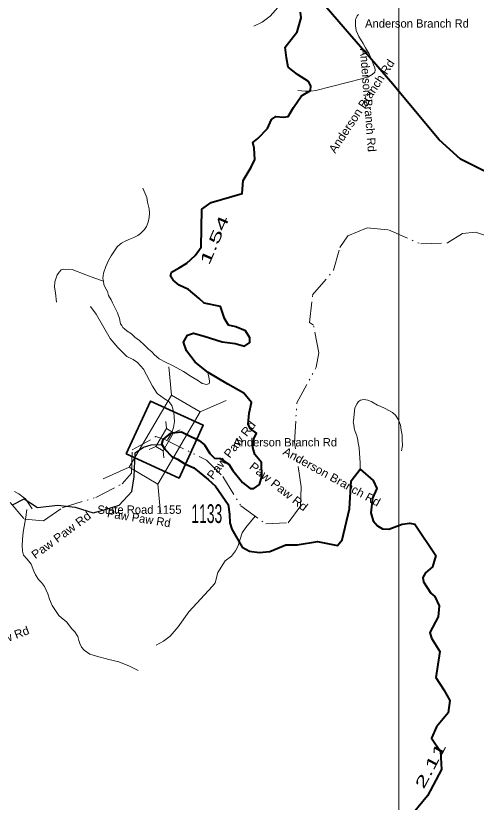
# Model space of a CAD drawing. Extents: x 251493 to 301650, y 220768 to 262908.
# Drawn here: x 270647 to 271748, y 233217 to 235099 of the extents above; entities that cross this region are included whole.
import ezdxf
from ezdxf.enums import TextEntityAlignment as Align

# ---------------------------------------------------------------- set-up
doc = ezdxf.new("R2010")
doc.units = 0
doc.header["$LTSCALE"] = 10
doc.linetypes.add('DASH_DOUBLE_DOT', pattern=[9.2, 5, -1.2, 0.3, -1.2, 0.3, -1.2])
doc.linetypes.add('LONG_DASHED', pattern=[7.5, 6, -1.5])
for name, color, linetype, lineweight in [('11', 7, 'Continuous', 40), ('31', 7, 'Continuous', 25), ('32', 7, 'Continuous', 25), ('35', 7, 'Continuous', 13), ('50', 7, 'Continuous', 13), ('56', 7, 'Continuous', 40), ('59', 7, 'DASH_DOUBLE_DOT', 13), ('62', 7, 'Continuous', 13), ('63', 7, 'Continuous', 13)]:
    doc.layers.add(name, color=color, linetype=linetype, lineweight=lineweight)
doc.layers.add('17', color=7, linetype='Continuous')
doc.layers.add('8', color=7, linetype='Continuous')

msp = doc.modelspace()

# ---------------------------------------------------------------- linework, layer by layer
at = {"layer": '31', "lineweight": 35}
msp.add_lwpolyline([(270911.12, 234050.97), (270969.11, 234177.26), (271095.5, 234119.23), (271037.51, 233992.94)], close=True, dxfattribs=at)
at = {"layer": '32', "lineweight": 40}
for points in [[(271055.84, 234097.51), (271086.06, 234082.87), (271098.73, 234072.14), (271111.4, 234051.66), (271122.12, 234040.93), (271135.77, 234039.96), (271156.23, 234025.95), (271166.43, 234010.88), (271189.25, 233982.69), (271207.22, 233967.63), (271215.96, 233967.63), (271229.95, 233977.36), (271235.39, 233996.79), (271234.42, 234030.32), (271218.39, 234049.76), (271213.61, 234066.41), (271216.54, 234086.89), (271222.39, 234100.55), (271207.77, 234111.28), (271202.89, 234122.01), (271204.84, 234148.34), (271210.69, 234173.7), (271192.17, 234196.14), (271154.16, 234217.6), (271107.38, 234245.88), (271076.19, 234270.27), (271055.72, 234297.58), (271047.92, 234318.06), (271057.67, 234334.64), (271072.29, 234339.52), (271097.63, 234332.69), (271140.51, 234319.04), (271171.7, 234315.14), (271194.12, 234308.31), (271206.79, 234317.09), (271206.79, 234328.79), (271196.07, 234345.37), (271173.65, 234355.13), (271156.11, 234359.03), (271146.36, 234374.64), (271136.61, 234403.3), (271097.62, 234411.1), (271085.93, 234422.81), (271060.07, 234444.14), (271037.73, 234454.83), (271023.65, 234466.5), (271017.34, 234475.73), (271019.28, 234485.94), (271038.22, 234495.66), (271056.19, 234507.32), (271076.18, 234525.22), (271090.18, 234545.23), (271091.77, 234636.42), (271114.19, 234652.02), (271188.26, 234673.48), (271191.15, 234705.35), (271209.67, 234736.56), (271218.44, 234755.09), (271217.47, 234782.4), (271213.57, 234796.06), (271226.24, 234805.81), (271248.66, 234829.22), (271258.4, 234850.68), (271269.12, 234858.48), (271287.64, 234856.53), (271298.36, 234858.48), (271311.03, 234879.94), (271330.47, 234907.88), (271351.92, 234920.56), (271352.89, 234931.29), (271347.04, 234942.02), (271320.73, 234958.6), (271298.31, 234976.16), (271294.41, 234998.59), (271291.49, 235023.95), (271319.75, 235061.02), (271329.48, 235093.85), (271327.53, 235107.5)], [(270996.78, 234073.43), (270999.85, 234085), (271017.82, 234100.55), (271028.55, 234102.38), (271043.56, 234103.46), (271055.84, 234097.51)], [(270996.78, 234073.43), (271003.74, 234062.4), (271020.25, 234044.9), (271033.85, 234038.1), (271051.33, 234027.41), (271072.75, 234017.18), (271107.18, 233989.5), (271124.66, 233973.46), (271155.26, 233929.72), (271158.17, 233906.88), (271159.14, 233885.74), (271163.51, 233870.67), (271188.77, 233827.42), (271205.77, 233817.7), (271229.08, 233814.79), (271254.33, 233817.22), (271292.49, 233833.29), (271319.93, 233833.29), (271368.94, 233841.14), (271415.98, 233831.33), (271427.74, 233845.06), (271445.38, 233919.6), (271449.3, 233986.29), (271470.93, 234014.22), (271501.52, 233986.83), (271510.75, 233967.63), (271500.26, 233945.1), (271496.34, 233909.79), (271501.52, 233890.84), (271512.02, 233878.41), (271523.86, 233871.4), (271539.46, 233870.56), (271570.82, 233882.33), (271589.42, 233885.01), (271601.56, 233882.58), (271651.18, 233807.79), (271643.34, 233780.33), (271626.33, 233766.19), (271620.01, 233755.01), (271621.78, 233745.02), (271639.42, 233717.56), (271648.67, 233709.33), (271659.35, 233686.97), (271657.06, 233660.68), (271637.46, 233623.41), (271641.38, 233609.68), (271660.98, 233578.29), (271651.18, 233515.52), (271670.78, 233486.1), (271684.5, 233460.6), (271680.58, 233431.17), (271653.14, 233397.83), (271641.38, 233370.37), (271662.94, 233338.98), (271664.9, 233295.83), (271631.58, 233233.06), (271582.68, 233173.43)]]:
    msp.add_lwpolyline(points, dxfattribs=at)
at = {"layer": '32'}
msp.add_lwpolyline([(270640.74, 233929.37), (270667.15, 233943.01), (270699.51, 233922.55), (270748.07, 233928.52), (270788.95, 233923.4), (270832.39, 233909.77), (270863.9, 233918.29), (270894.57, 233928.52), (270924.38, 233960.91), (270930.34, 233995.86), (270932.9, 234052.97), (270952.49, 234066.61), (270971.23, 234072.58), (270996.78, 234073.43)], dxfattribs=at)
at = {"layer": '35'}
for points in [[(271466.65, 235101.76), (271462.99, 235098.63), (271460.88, 235093.07), (271459.61, 235089.9), (271459.61, 235074.69), (271461.19, 235063.86), (271467.22, 235049.74), (271477.58, 235032.73), (271483.47, 235022.21), (271491.99, 235008.03), (271497.51, 234994.54)], [(271497.51, 234994.54), (271498.1, 234993.11), (271502.07, 234981.83), (271505.43, 234974.56), (271506.32, 234968.94), (271505.73, 234964.55), (271499.3, 234958.28), (271491.61, 234953.63), (271477.01, 234948.72), (271364.82, 234920.14), (271352.38, 234918.39), (271342.58, 234918.58), (271338.99, 234919.05), (271321.32, 234920.6)], [(270856.73, 234463.73), (270855.57, 234470.55), (270857.32, 234483.32), (270862.83, 234498.82), (270868.93, 234513.9), (270875.36, 234524.97), (270883.29, 234536.82), (270889.67, 234545.89), (270896.72, 234552.96), (270900.36, 234555.28), (270909.16, 234559.91), (270917.73, 234563.74), (270929.64, 234568.71), (270938.73, 234573.33), (270945.72, 234577.99), (270954.61, 234587.41), (270959.76, 234594.91), (270964.07, 234605.23), (270966.19, 234616.39), (270967.11, 234627.17), (270966.21, 234637.19), (270962.53, 234653.27), (270960.74, 234664.11), (270955.46, 234675.42), (270950.99, 234686.71)], [(270856.73, 234463.73), (270836.37, 234470.93), (270814.73, 234478.97), (270782.08, 234492.02), (270781.84, 234492.08), (270773.9, 234492.98), (270765.68, 234492.35), (270760.29, 234492.45), (270755.95, 234490.94), (270751.67, 234486.62), (270746.22, 234479.53), (270743.47, 234471.98), (270740.68, 234462.43), (270740.14, 234450.04), (270741.96, 234436), (270745.01, 234413.54)], [(271106.75, 234245.51), (271109.75, 234230.25), (271110.33, 234224.63), (271110.07, 234221.44), (271109.43, 234219.45), (271103.98, 234217.16), (271092.92, 234218.98), (271083.85, 234225.56), (271066.76, 234236.3), (271048.18, 234247.88), (271032.66, 234256.98), (271021.97, 234262.4), (271005.51, 234269.93), (270989.98, 234278.64), (270978.38, 234288.87), (270972.31, 234295.39), (270964.63, 234301.55), (270955.22, 234310.94), (270943.04, 234322.38), (270932.1, 234330.2), (270923.85, 234337.97), (270913.77, 234344.17), (270907.39, 234350.3), (270903.05, 234353.58), (270900.94, 234358.03), (270897.91, 234361.69), (270895.47, 234374.54), (270890.34, 234388.24), (270884.86, 234399.55), (270878.42, 234412.49), (270875.66, 234419.34), (270869.26, 234429.47), (270866.25, 234439.13), (270859.77, 234450.47), (270857.69, 234456.51), (270856.73, 234463.73)], [(271470.93, 234014.22), (271470.34, 234029.84), (271468.78, 234051.87), (271468.14, 234065.09), (271466.08, 234077.13), (271464.21, 234088.77), (271461.46, 234096.43), (271458.71, 234104.08), (271456.58, 234112.53), (271455.05, 234121.36), (271453.86, 234126.59), (271454.22, 234129.78), (271457.85, 234161.31), (271463.05, 234171.21), (271466.65, 234176.34), (271471.21, 234179.45), (271479.14, 234180.9), (271488.92, 234179.5), (271498.04, 234175.72), (271511.78, 234167.44), (271518.14, 234164.92), (271530.32, 234159.07), (271540.42, 234154.07), (271547.74, 234149.92), (271554.81, 234143.38), (271562.4, 234132.43), (271563.18, 234130.06)], [(271563.18, 234130.06), (271566.64, 234119.54), (271568.8, 234107.5), (271570.57, 234095.46), (271570.86, 234085.05), (271571.58, 234071.03), (271569.72, 234058.27)], [(270644.39, 233960.63), (270654.49, 233955.63), (270664.53, 233947.43), (270670.64, 233942.91), (270686.47, 233918.99)], [(270673.64, 233917.64), (270671.57, 233899.28), (270665.16, 233863.4), (270663.02, 233846.24), (270662.41, 233831.04), (270663.55, 233817.82), (270666.06, 233808.17), (270674.28, 233799.2), (270684.03, 233786.6), (270690.72, 233770.47), (270694.04, 233761.6), (270701.42, 233750.65), (270708.38, 233743.31), (270715.68, 233733.16), (270724.24, 233716.19), (270727.89, 233703.31), (270733.98, 233687.99), (270749.83, 233664.46), (270750.8, 233663.25), (270769.6, 233648.07), (270780.6, 233633.05), (270788.24, 233624.9), (270795.22, 233613.55), (270797.93, 233604.3), (270800.1, 233597.45), (270804.02, 233588.57), (270810.47, 233580.84), (270824.19, 233571.77), (270840.29, 233566.65), (270869.54, 233558.86), (270893.64, 233553.18), (270918.94, 233543.08), (270940.03, 233532.26)]]:
    msp.add_lwpolyline(points, dxfattribs=at)
at = {"layer": '50'}
for p, q in [((271013.23, 234259.39), (271019.4, 234191.59)), ((271150.59, 234178.82), (271088.41, 234151.12)), ((270918.21, 234019.08), (270856.03, 233991.38)), ((270987.22, 233978.6), (270993.39, 233910.81))]:
    msp.add_line(p, q, dxfattribs=at)
at = {"layer": '50', "linetype": 'LONG_DASHED'}
for p, q in [((271005.79, 234128.67), (271007.33, 234111.72)), ((271040.13, 234108.53), (271024.58, 234101.6)), ((270982.04, 234068.59), (270966.49, 234061.67)), ((270999.29, 234058.48), (271000.83, 234041.53))]:
    msp.add_line(p, q, dxfattribs=at)
at = {"layer": '50'}
msp.add_lwpolyline([(270987.22, 233978.6), (271088.41, 234151.12), (271019.4, 234191.59), (270918.21, 234019.08)], close=True, dxfattribs=at)
at = {"layer": '50', "linetype": 'LONG_DASHED'}
msp.add_lwpolyline([(270999.29, 234058.48), (271024.58, 234101.6), (271007.33, 234111.72), (270982.04, 234068.59)], close=True, dxfattribs=at)
at = {"layer": '56'}
for points in [[(271497.51, 234994.54), (271434.35, 235067.19), (271369.39, 235143.87)], [(271563.18, 234918.29), (271548.66, 234935.69), (271497.51, 234994.54)], [(272286.1, 234226.45), (272274.4, 234295.92), (272250.26, 234414.83), (272233.82, 234498.37), (272078.41, 234575.08), (271874.53, 234673.95), (271710.22, 234755.64), (271659.65, 234802.66), (271563.18, 234918.29)]]:
    msp.add_lwpolyline(points, dxfattribs=at)
at = {"layer": '59'}
for points in [[(270758.31, 233921.97), (270838.88, 233946.66), (270901.34, 233979.2), (270924.28, 234004.72), (270925.56, 234060.22), (270982.28, 234092.12), (271003.31, 234085.1), (271103.16, 234036.14), (271142.31, 233996.36), (271185.47, 233926.48), (271244.91, 233883.3), (271298.41, 233886.23), (271327.81, 233925.64), (271329.47, 233971.62), (271313.19, 234078.98), (271319.16, 234172.88), (271365.56, 234257.98), (271371.94, 234292.86), (271359.12, 234359.14), (271349.19, 234365.33), (271356.69, 234431.19), (271407.19, 234490.2), (271421.97, 234544.92), (271440.75, 234572.56), (271487.22, 234591.64), (271537.88, 234586.62), (271615.41, 234553.08), (271679.03, 234555.83), (271715.5, 234578.09), (271746.12, 234581.48), (271821.41, 234555.98)], [(270634.22, 233934.44), (270668.31, 233894.75), (270713.88, 233890.84), (270758.31, 233921.97)]]:
    msp.add_lwpolyline(points, dxfattribs=at)
at = {"layer": '62'}
for points in [[(271216.38, 235073.88), (271236.25, 235083.48), (271255.09, 235098.11), (271286.28, 235133.5)], [(270826.06, 234403.22), (270839.44, 234385.2), (270873.25, 234327.02), (270891.34, 234305.16), (270912.53, 234284.23), (270927.5, 234276.42), (270938.22, 234269.22), (270952.28, 234253.44), (270973.94, 234212.98), (270984.88, 234195.52), (271002.72, 234182.66), (271013.47, 234176.2), (271020.44, 234166.81), (271025.31, 234149.95), (271026.94, 234128.17), (271023.97, 234114.22), (271019.09, 234097.81), (271010.01, 234084.52)], [(270982.66, 233592.92), (271000.72, 233602.56), (271016.41, 233614.77), (271035.53, 233637.14), (271060.66, 233672.89), (271117.84, 233734.27), (271124.25, 233742.64), (271130.66, 233767.28), (271148.16, 233794.69), (271162.62, 233806.39), (271172.22, 233818.95), (271178.09, 233829.09), (271188.44, 233861.64), (271196.88, 233874.73), (271219.29, 233901.91)]]:
    msp.add_lwpolyline(points, dxfattribs=at)
at = {"layer": '63'}
for p, q in [((271563.18, 234918.29), (271563.18, 235319.22)), ((271563.18, 234130.06), (271563.18, 234918.29)), ((271563.18, 233875.95), (271563.18, 234130.06)), ((271563.18, 233073.02), (271563.18, 233875.95))]:
    msp.add_line(p, q, dxfattribs=at)

# ---------------------------------------------------------------- texts
at = {"layer": '11'}
for s, p in [('Anderson Branch Rd', (271482.18, 235070.72)), ('Anderson Branch Rd', (271167.01, 234068.68)), ('State Road 1155', (270842.64, 233907.41))]:
    msp.add_text(s, height=20, dxfattribs=at).set_placement(p)
for s, rotation, p in [('Anderson Branch Rd', 274.459, (271469.75, 235020.36)), ('Paw Paw Rd', 350.829, (270864.57, 233899.6))]:
    msp.add_text(s, height=20, rotation=rotation, dxfattribs=at).set_placement(p)
for s, rotation, width, p in [('Anderson Branch Rd', 56.676, 1.05, (271410.74, 234768.48)), ('Paw Paw Rd', 51.714, 1.1, (271118.07, 233987.79)), ('Anderson Branch Rd', 330.989, 1.05, (271283.9, 234050.66)), ('Paw Paw Rd', 321.526, 1.1, (271203.63, 234017.32)), ('Paw Paw Rd', 36.39, 1.1, (270693.86, 233798.38)), ('Paw Paw Rd', 20.645, 1.05, (270531.3, 233563.98))]:
    msp.add_text(s, height=20, rotation=rotation, dxfattribs=dict(at, width=width)).set_placement(p)
at = {"layer": '17'}
for s, rotation, width, p in [('1.54', 66.631, 1.9, (271133.67, 234557.42)), ('2.11', 62.039, 1.8, (271649.65, 233299.09))]:
    msp.add_text(s, height=25, rotation=rotation, dxfattribs=dict(at, width=width)).set_placement(p, align=Align.CENTER)
at = {"layer": '8', "width": 0.55}
msp.add_text('1133', height=45, dxfattribs=at).set_placement((271103.96, 233885.42), align=Align.CENTER)

doc.saveas('drawing.dxf')
